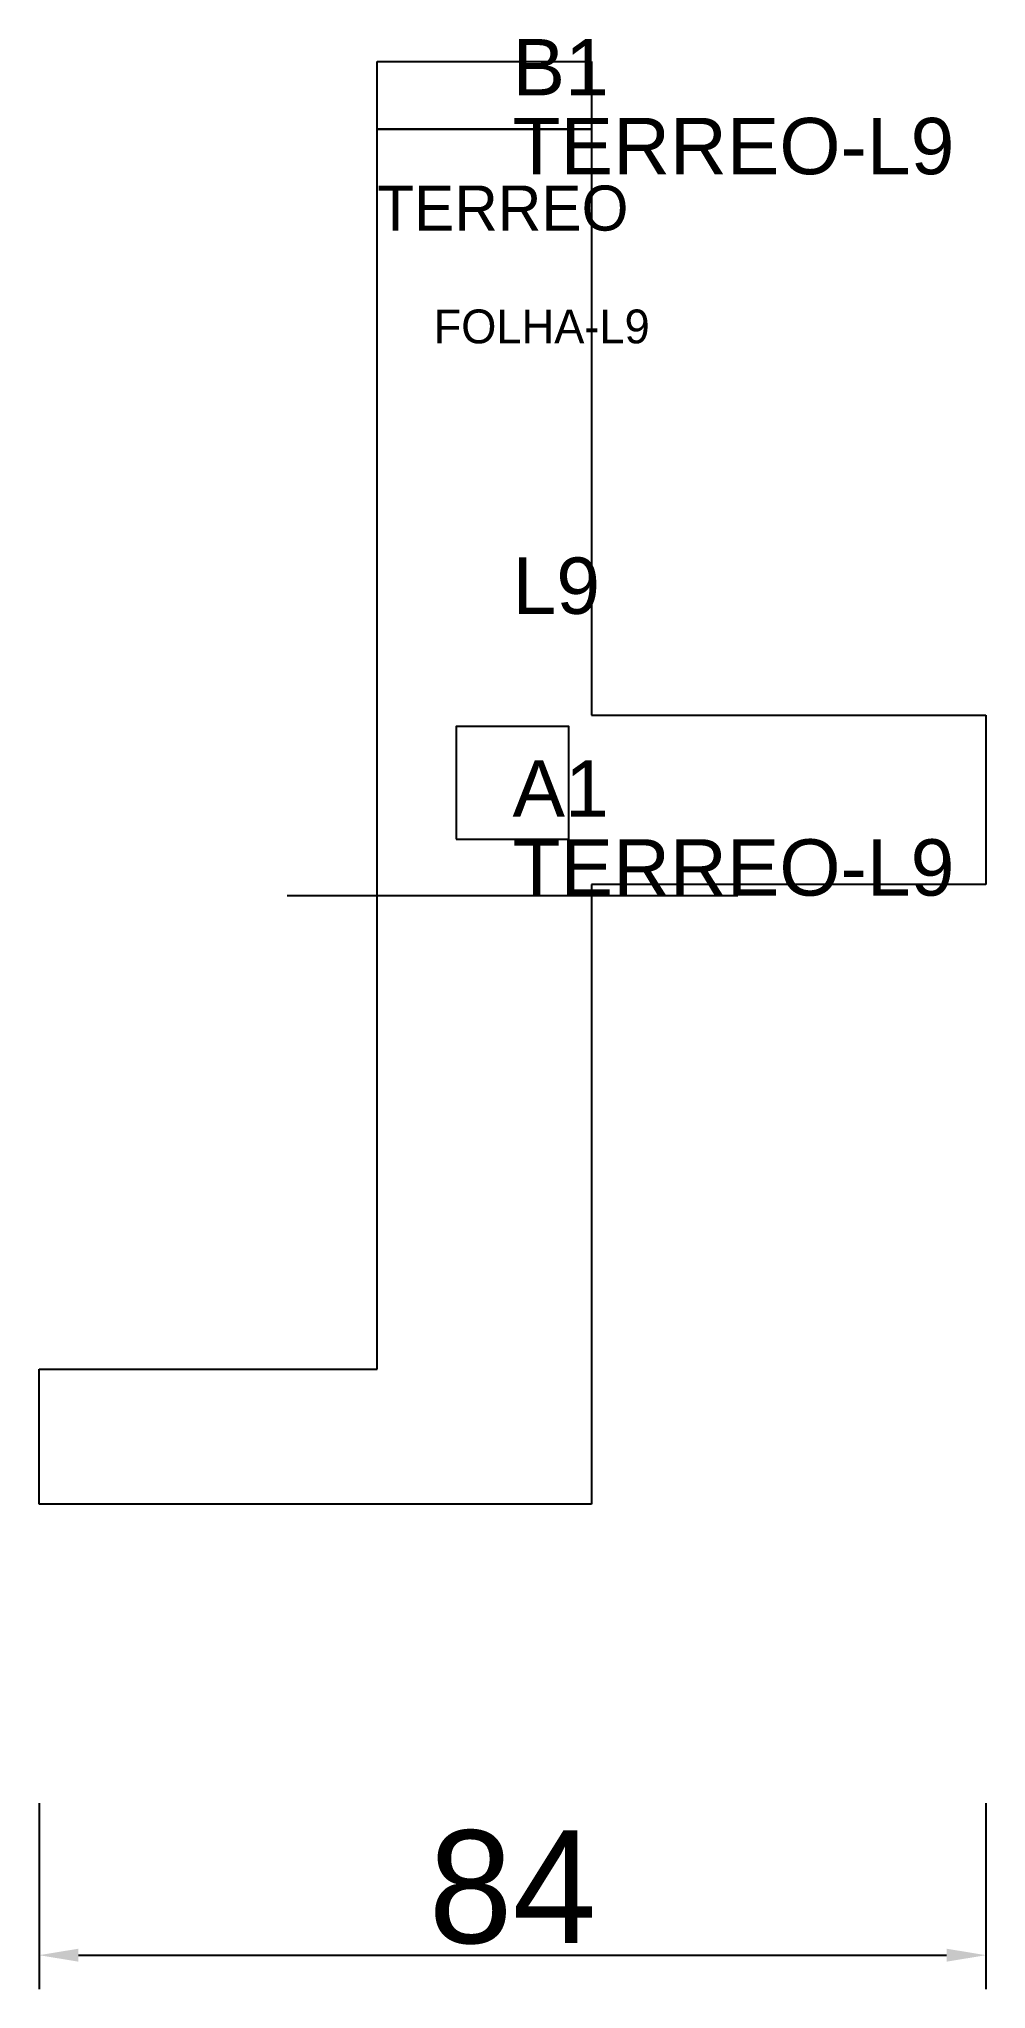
# Model space of a CAD drawing. Header units: metres. Extents: x 222 to 306, y 30 to 204.
import ezdxf

# ---------------------------------------------------------------- set-up
doc = ezdxf.new("R2010")
doc.units = ezdxf.units.M
for name, color, linetype in [('3', 3, 'CONTINUOUS'), ('AUX00', 7, 'CONTINUOUS'), ('COTA', 241, 'CONTINUOUS'), ('FOLHA', 255, 'CONTINUOUS'), ('Hachura', 251, 'CONTINUOUS'), ('NOMENCLATURA', 7, 'CONTINUOUS'), ('Nível', 160, 'CONTINUOUS'), ('Painéis', 200, 'CONTINUOUS'), ('Pilares', 5, 'CONTINUOUS'), ('SARR_2.2x7', 40, 'CONTINUOUS')]:
    doc.layers.add(name, color=color, linetype=linetype)
doc.styles.add('ARIAL', font='Arial.ttf')
doc.styles.add('STR_STANDARD', font='arial.ttf')
doc.dimstyles.new('EZ DXF', dxfattribs={"dimtxt": 10, "dimasz": 3.5, "dimexe": 3, "dimexo": 1.5, "dimgap": 1, "dimtad": 1, "dimdec": 1, "dimdsep": 46, "dimcen": 2.5, "dimazin": 3, "dimtfac": 1, "dimtmove": 0, "dimatfit": 3})

msp = doc.modelspace()

# ---------------------------------------------------------------- hatches: boundary and pattern name
at = {"layer": 'Hachura'}
h = msp.add_hatch(dxfattribs=at)
h.set_pattern_fill('ANSI31', scale=50)
h.paths.add_polyline_path([(252.2, 201.5), (271.2, 201.5), (271.2, 143.5), (306.2, 143.5), (306.2, 128.5), (271.2, 128.5), (271.2, 73.5), (222.2, 73.5), (222.2, 85.5), (252.2, 85.5)])
h = msp.add_hatch(dxfattribs=at)
h.set_pattern_fill('ANSI31', scale=50)
h.paths.add_polyline_path([(252.2, 201.5), (271.2, 201.5), (271.2, 143.5), (306.2, 143.5), (306.2, 128.5), (271.2, 128.5), (271.2, 73.5), (222.2, 73.5), (222.2, 85.5), (252.2, 85.5)])

# ---------------------------------------------------------------- linework, layer by layer
at = {"layer": '3'}
msp.add_lwpolyline([(252.2, 195.5), (271.2, 195.5)], close=True, dxfattribs=at)
msp.add_lwpolyline([(252.2, 195.5), (271.2, 195.5)], close=True, dxfattribs=at)
at = {"layer": 'Painéis', "color": 200}
for p, q in [((252.2, 201.5), (271.2, 201.5)), ((252.2, 85.5), (252.2, 201.5)), ((252.2, 201.5), (271.2, 201.5)), ((252.2, 85.5), (252.2, 201.5)), ((271.2, 201.5), (271.2, 143.5)), ((271.2, 201.5), (271.2, 143.5)), ((271.2, 143.5), (306.2, 143.5)), ((271.2, 143.5), (306.2, 143.5)), ((306.2, 143.5), (306.2, 128.5)), ((306.2, 143.5), (306.2, 128.5)), ((306.2, 128.5), (271.2, 128.5)), ((271.2, 128.5), (271.2, 73.5)), ((306.2, 128.5), (271.2, 128.5)), ((271.2, 128.5), (271.2, 73.5)), ((222.2, 73.5), (222.2, 85.5)), ((222.2, 85.5), (252.2, 85.5)), ((222.2, 73.5), (222.2, 85.5)), ((222.2, 85.5), (252.2, 85.5)), ((271.2, 73.5), (222.2, 73.5)), ((271.2, 73.5), (222.2, 73.5))]:
    msp.add_line(p, q, dxfattribs=at)
at = {"layer": 'Pilares'}
msp.add_lwpolyline([(259.2, 132.5), (269.2, 132.5), (269.2, 142.5), (259.2, 142.5)], close=True, dxfattribs=at)
msp.add_lwpolyline([(259.2, 132.5), (269.2, 132.5), (269.2, 142.5), (259.2, 142.5)], close=True, dxfattribs=at)
at = {"layer": 'SARR_2.2x7'}
msp.add_line((244.2, 127.5), (284.2, 127.5), dxfattribs=at)
msp.add_line((244.2, 127.5), (284.2, 127.5), dxfattribs=at)

# ---------------------------------------------------------------- texts
at = {"layer": '3', "style": 'STR_STANDARD'}
for s, p in [('B1', (264.2, 198.5)), ('B1', (264.2, 198.5)), ('A1', (264.2, 134.5)), ('A1', (264.2, 134.5))]:
    msp.add_text(s, height=5, dxfattribs=at).set_placement(p)
at = {"layer": 'AUX00', "style": 'STR_STANDARD'}
for p in [(264.2, 191.5), (264.2, 191.5), (264.2, 127.5), (264.2, 127.5)]:
    msp.add_text('TERREO-L9', height=5, dxfattribs=at).set_placement(p)
at = {"layer": 'FOLHA'}
msp.add_text('FOLHA-L9', height=3, dxfattribs=at).set_placement((257.2, 176.5))
msp.add_text('FOLHA-L9', height=3, dxfattribs=at).set_placement((257.2, 176.5))
at = {"layer": 'NOMENCLATURA', "insert": (264.2, 157.5), "char_height": 5, "attachment_point": 1, "style": 'ARIAL'}
msp.add_mtext('L9', dxfattribs=at)
msp.add_mtext('L9', dxfattribs=at)
at = {"layer": 'Nível'}
msp.add_text('TERREO', height=4, dxfattribs=at).set_placement((252.2, 186.5))
msp.add_text('TERREO', height=4, dxfattribs=at).set_placement((252.2, 186.5))

# ---------------------------------------------------------------- dimensions: what is measured, and where the dimension line sits
at = {"layer": 'COTA'}
msp.add_linear_dim(base=(222.2, 33.5), p1=(222.2, 48.5), p2=(306.2, 48.5), dimstyle='EZ DXF', dxfattribs=at).render()
msp.add_linear_dim(base=(222.2, 33.5), p1=(222.2, 48.5), p2=(306.2, 48.5), dimstyle='EZ DXF', dxfattribs=at).render()

doc.saveas('drawing.dxf')
